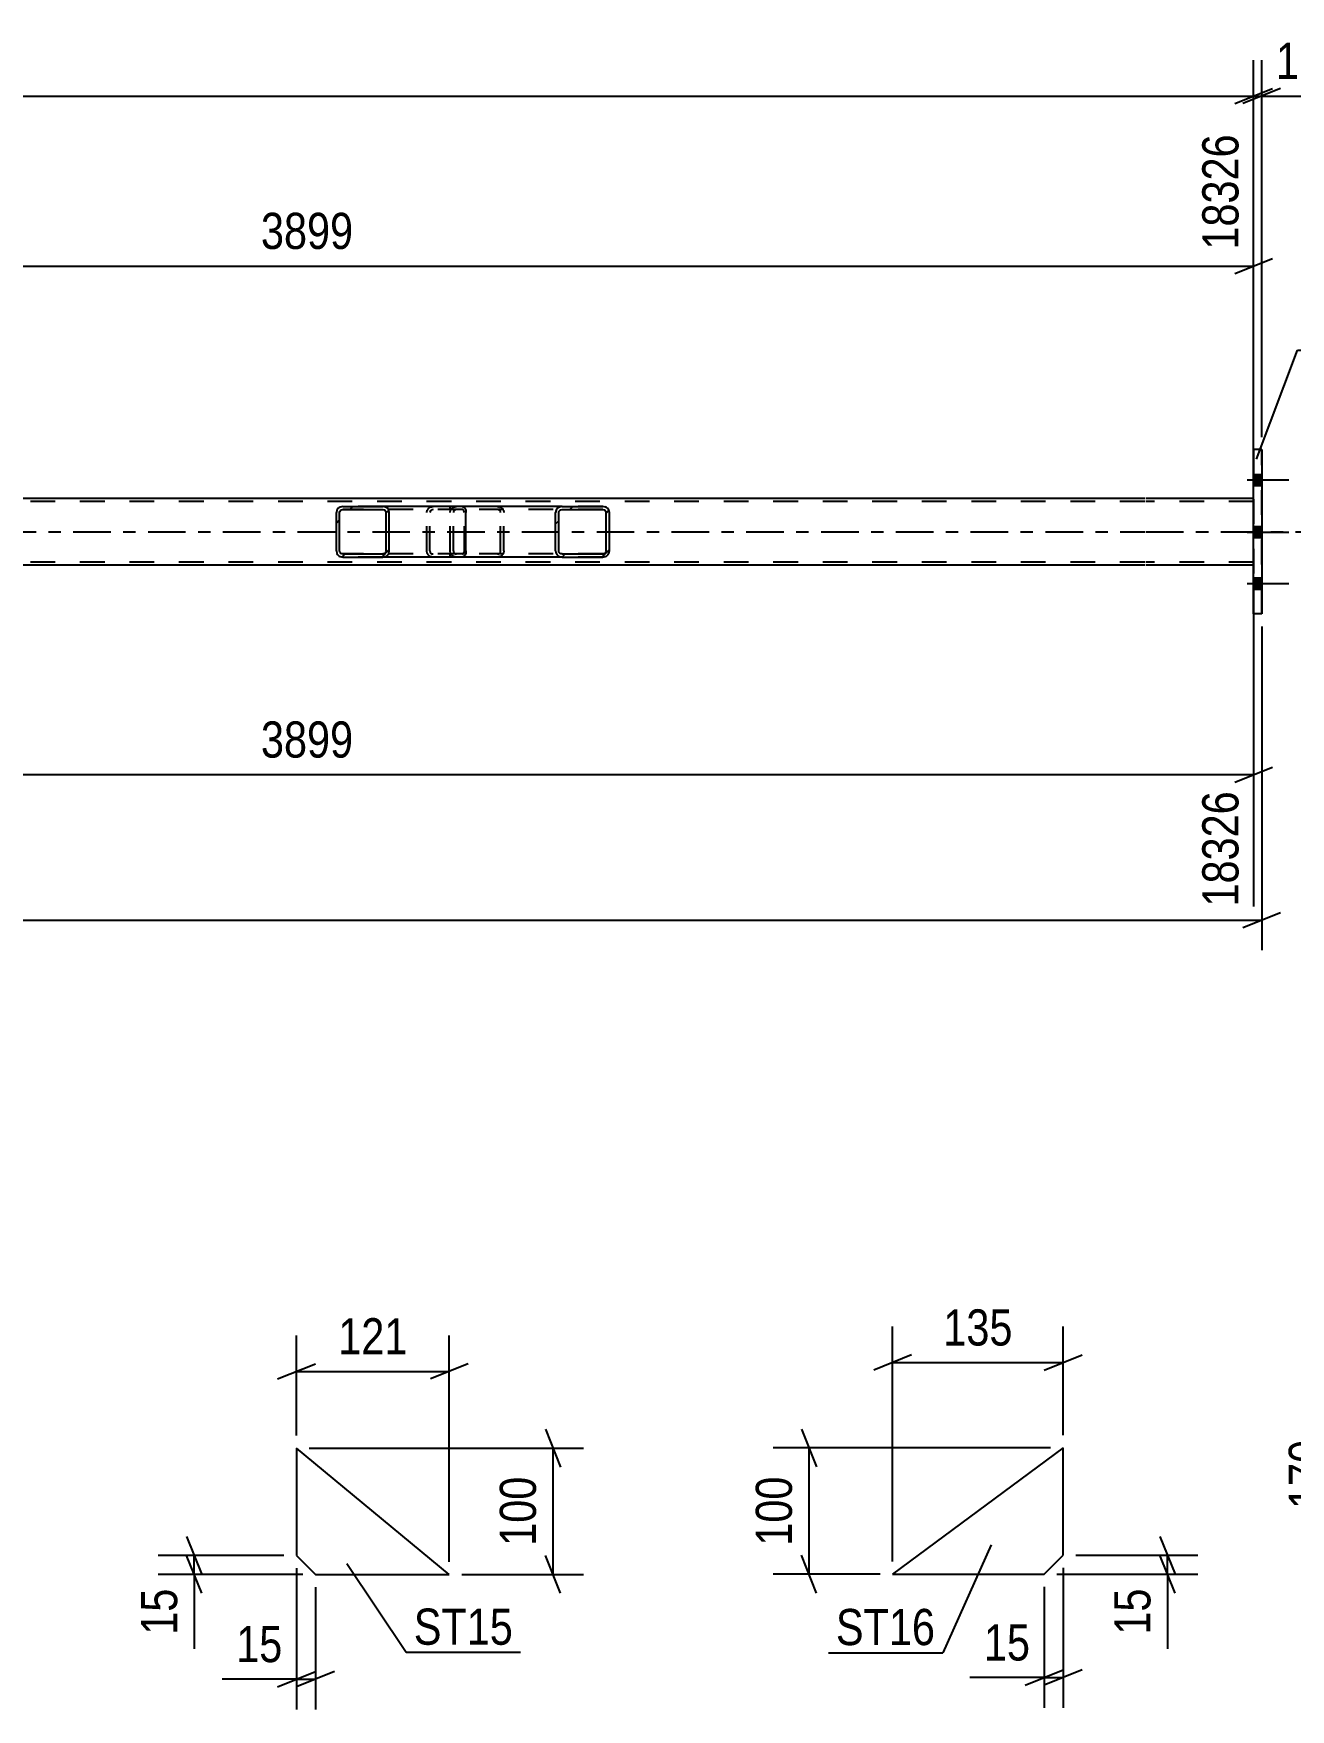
# Model space of a CAD drawing. Header units: millimetres. Extents: x 0 to 841, y 0 to 594.
# Drawn here: x 632.2 to 731.7, y 144.1 to 276.8 of the extents above; entities that cross this region are included whole.
import ezdxf

# ---------------------------------------------------------------- set-up
doc = ezdxf.new("R2010")
doc.units = ezdxf.units.MM
doc.linetypes.add('DXK_LINE_DOT2', pattern=[3.9198, 1.9599, -1.9599])
doc.linetypes.add('DXK_LINE_DOT3', pattern=[5.9187, 2.979, -0.9799, 0.9799, -0.9799])
doc.styles.add('Arial Narrow', font='ARIALN.TTF', dxfattribs={"height": 0.2})

# ---------------------------------------------------------------- blocks, each defined once
blk = doc.blocks.new('Part-283133210-5229 - 5213')
at = {"color": 2, "linetype": 'Continuous'}
for p, q in [((653.01, 164.84), (653.01, 156.34)), ((665.1, 154.84), (653.01, 164.84)), ((653.01, 156.34), (654.51, 154.84)), ((654.51, 154.84), (665.1, 154.84))]:
    blk.add_line(p, q, dxfattribs=at)
blk = doc.blocks.new('Part-283133210-5289 - 5273')
at = {"color": 2, "linetype": 'Continuous'}
for p, q in [((713.69, 164.85), (700.19, 154.85)), ((713.69, 156.35), (713.69, 164.85)), ((712.19, 154.85), (713.69, 156.35)), ((700.19, 154.85), (712.19, 154.85))]:
    blk.add_line(p, q, dxfattribs=at)
blk = doc.blocks.new('Part-283133210-1447 - 1375')
at = {"linetype": 'Continuous'}
h = blk.add_hatch(dxfattribs=at)
h.set_pattern_fill('', scale=0.7, style=0, pattern_type=0)
h.set_pattern_definition([(45, (677.7268, 239.0918), (-1.57154, 1.57154), [])])
h.paths.add_polyline_path([(677.77, 238.91), (677.73, 239.09), (677.62, 239.25), (677.45, 239.35), (677.25, 239.39), (674.02, 239.39), (673.82, 239.35), (673.66, 239.25), (673.55, 239.09), (673.51, 238.91), (673.51, 235.87), (673.55, 235.68), (673.66, 235.53), (673.82, 235.42), (674.02, 235.39), (677.25, 235.39), (677.45, 235.42), (677.62, 235.53), (677.73, 235.68), (677.77, 235.87)])
h.paths.add_polyline_path([(677.49, 235.78), (677.44, 235.7), (677.35, 235.65), (677.25, 235.63), (674.02, 235.63), (673.92, 235.65), (673.84, 235.7), (673.78, 235.78), (673.76, 235.87), (673.76, 238.91), (673.78, 239), (673.84, 239.08), (673.92, 239.13), (674.02, 239.15), (677.25, 239.15), (677.35, 239.13), (677.44, 239.08), (677.49, 239), (677.51, 238.91), (677.51, 235.87)])
at = {"color": 7, "linetype": 'DXK_LINE_DOT2'}
for p, q in [((665.16, 238.91), (665.2, 239.09)), ((665.16, 235.87), (665.16, 238.91)), ((665.43, 239), (665.42, 238.91)), ((665.42, 235.87), (665.42, 238.91)), ((665.49, 239.08), (665.43, 239)), ((665.47, 239.35), (665.67, 239.39)), ((665.57, 239.13), (665.49, 239.08)), ((665.67, 239.15), (665.57, 239.13)), ((666.15, 239.39), (665.67, 239.39)), ((677.25, 239.15), (665.67, 239.15)), ((668.91, 239.39), (669.1, 239.35)), ((669, 239.13), (668.91, 239.15)), ((669.09, 239.08), (669, 239.13)), ((669.14, 239), (669.09, 239.08)), ((669.16, 238.91), (669.14, 239)), ((669.16, 235.87), (669.16, 238.91)), ((669.38, 239.09), (669.42, 238.91)), ((669.42, 235.87), (669.42, 238.91)), ((677.25, 239.39), (674.02, 239.39)), ((665.2, 235.68), (665.16, 235.87)), ((665.42, 235.87), (665.43, 235.78)), ((665.43, 235.78), (665.49, 235.7)), ((665.67, 235.39), (665.47, 235.42)), ((665.49, 235.7), (665.57, 235.65)), ((665.57, 235.65), (665.67, 235.63)), ((677.25, 235.63), (665.67, 235.63)), ((666.15, 235.39), (665.67, 235.39)), ((668.91, 235.63), (669, 235.65)), ((669.1, 235.42), (668.91, 235.39)), ((669, 235.65), (669.09, 235.7)), ((669.09, 235.7), (669.14, 235.78)), ((669.14, 235.78), (669.16, 235.87)), ((669.42, 235.87), (669.38, 235.68)), ((677.25, 235.39), (674.02, 235.39))]:
    blk.add_line(p, q, dxfattribs=at)
at = {"color": 2, "linetype": 'Continuous'}
for p, q in [((674.02, 239.39), (666.15, 239.39)), ((673.55, 239.09), (673.51, 238.91)), ((673.51, 235.87), (673.51, 238.91)), ((673.76, 238.91), (673.78, 239)), ((673.76, 235.87), (673.76, 238.91)), ((673.78, 239), (673.84, 239.08)), ((674.02, 239.39), (673.82, 239.35)), ((673.84, 239.08), (673.92, 239.13)), ((673.92, 239.13), (674.02, 239.15)), ((674.02, 239.39), (677.25, 239.39)), ((674.02, 239.15), (677.25, 239.15)), ((677.45, 239.35), (677.25, 239.39)), ((677.25, 239.15), (677.35, 239.13)), ((677.35, 239.13), (677.44, 239.08)), ((677.44, 239.08), (677.49, 239)), ((677.49, 239), (677.51, 238.91)), ((677.51, 235.87), (677.51, 238.91)), ((677.77, 238.91), (677.73, 239.09)), ((677.77, 235.87), (677.77, 238.91)), ((674.02, 235.39), (666.15, 235.39)), ((673.51, 235.87), (673.55, 235.68)), ((673.78, 235.78), (673.76, 235.87)), ((673.84, 235.7), (673.78, 235.78)), ((673.82, 235.42), (674.02, 235.39)), ((673.92, 235.65), (673.84, 235.7)), ((674.02, 235.63), (673.92, 235.65)), ((674.02, 235.63), (677.25, 235.63)), ((674.02, 235.39), (677.25, 235.39)), ((677.35, 235.65), (677.25, 235.63)), ((677.25, 235.39), (677.45, 235.42)), ((677.44, 235.7), (677.35, 235.65)), ((677.49, 235.78), (677.44, 235.7)), ((677.51, 235.87), (677.49, 235.78)), ((677.73, 235.68), (677.77, 235.87))]:
    blk.add_line(p, q, dxfattribs=at)
at = {"color": 7, "linetype": 'DXK_LINE_DOT2'}
for centre, start, end in [((665.65, 238.89), 110.7583, 155.68), ((668.93, 238.89), 24.32, 69.2417), ((665.65, 235.89), 204.32, 249.2417), ((668.93, 235.89), 290.7583, 335.68)]:
    blk.add_arc(centre, 0.496, start, end, dxfattribs=at)
at = {"color": 2, "linetype": 'Continuous'}
for centre, start, end in [((674, 238.89), 110.7583, 155.68), ((677.27, 238.89), 24.32, 69.2417), ((674, 235.89), 204.32, 249.2417), ((677.27, 235.89), 290.7583, 335.68)]:
    blk.add_arc(centre, 0.496, start, end, dxfattribs=at)
blk = doc.blocks.new('Part-283133210-1455 - 1375')
at = {"color": 2, "linetype": 'Continuous'}
for p, q in [((729.4, 243.89), (728.76, 243.89)), ((728.76, 230.89), (728.76, 243.89)), ((729.4, 243.89), (729.4, 230.89)), ((729.4, 230.89), (728.76, 230.89))]:
    blk.add_line(p, q, dxfattribs=at)
at = {"color": 7, "linetype": 'DXK_LINE_DOT2'}
for p, q in [((728.76, 243.89), (728.76, 230.89)), ((729.4, 230.89), (729.4, 243.89))]:
    blk.add_line(p, q, dxfattribs=at)
blk = doc.blocks.new('Part-283133210-1457 - 1375')
at = {"linetype": 'Continuous'}
h = blk.add_hatch(dxfattribs=at)
h.set_pattern_fill('', scale=0.7, style=0, pattern_type=0)
h.set_pattern_definition([(45, (660.316, 239.0918), (-1.57154, 1.57154), [])])
h.paths.add_polyline_path([(660.35, 238.91), (660.32, 239.09), (660.21, 239.25), (660.04, 239.35), (659.85, 239.39), (656.67, 239.39), (656.47, 239.35), (656.31, 239.25), (656.2, 239.09), (656.16, 238.91), (656.16, 235.87), (656.2, 235.68), (656.31, 235.53), (656.47, 235.42), (656.67, 235.39), (659.85, 235.39), (660.04, 235.42), (660.21, 235.53), (660.32, 235.68), (660.35, 235.87)])
h.paths.add_polyline_path([(660.08, 235.78), (660.03, 235.7), (659.95, 235.65), (659.85, 235.63), (656.67, 235.63), (656.57, 235.65), (656.49, 235.7), (656.43, 235.78), (656.42, 235.87), (656.42, 238.91), (656.43, 239), (656.49, 239.08), (656.57, 239.13), (656.67, 239.15), (659.85, 239.15), (659.95, 239.13), (660.03, 239.08), (660.08, 239), (660.1, 238.91), (660.1, 235.87)])
at = {"color": 2, "linetype": 'Continuous'}
for p, q in [((656.2, 239.09), (656.16, 238.91)), ((656.16, 235.87), (656.16, 238.91)), ((656.42, 238.91), (656.43, 239)), ((656.42, 235.87), (656.42, 238.91)), ((656.43, 239), (656.49, 239.08)), ((656.67, 239.39), (656.47, 239.35)), ((656.49, 239.08), (656.57, 239.13)), ((656.57, 239.13), (656.67, 239.15)), ((656.67, 239.39), (659.85, 239.39)), ((656.67, 239.15), (659.85, 239.15)), ((666.15, 239.39), (659.85, 239.39)), ((660.04, 239.35), (659.85, 239.39)), ((659.85, 239.15), (659.95, 239.13)), ((659.95, 239.13), (660.03, 239.08)), ((660.03, 239.08), (660.08, 239)), ((660.08, 239), (660.1, 238.91)), ((660.1, 235.87), (660.1, 238.91)), ((660.35, 238.91), (660.32, 239.09)), ((660.35, 235.87), (660.35, 238.91)), ((666.15, 239.39), (666.26, 239.35)), ((666.26, 239.35), (666.34, 239.25)), ((666.34, 239.25), (666.4, 239.09)), ((666.4, 239.09), (666.42, 238.91)), ((666.42, 235.87), (666.42, 238.91)), ((656.16, 235.87), (656.2, 235.68)), ((656.43, 235.78), (656.42, 235.87)), ((656.49, 235.7), (656.43, 235.78)), ((656.47, 235.42), (656.67, 235.39)), ((656.57, 235.65), (656.49, 235.7)), ((656.67, 235.63), (656.57, 235.65)), ((656.67, 235.63), (659.85, 235.63)), ((656.67, 235.39), (659.85, 235.39)), ((659.95, 235.65), (659.85, 235.63)), ((659.85, 235.39), (660.04, 235.42)), ((666.15, 235.39), (659.85, 235.39)), ((660.03, 235.7), (659.95, 235.65)), ((660.08, 235.78), (660.03, 235.7)), ((660.1, 235.87), (660.08, 235.78)), ((660.32, 235.68), (660.35, 235.87)), ((666.26, 235.42), (666.15, 235.39)), ((666.34, 235.53), (666.26, 235.42)), ((666.4, 235.68), (666.34, 235.53)), ((666.42, 235.87), (666.4, 235.68))]:
    blk.add_line(p, q, dxfattribs=at)
at = {"color": 7, "linetype": 'DXK_LINE_DOT2'}
for p, q in [((659.85, 239.39), (656.67, 239.39)), ((666.15, 239.15), (656.67, 239.15)), ((663.31, 238.91), (663.35, 239.09)), ((663.31, 235.87), (663.31, 238.91)), ((663.59, 239), (663.57, 238.91)), ((663.57, 235.87), (663.57, 238.91)), ((663.64, 239.08), (663.59, 239)), ((663.62, 239.35), (663.82, 239.39)), ((663.72, 239.13), (663.64, 239.08)), ((663.82, 239.15), (663.72, 239.13)), ((665.16, 239.15), (665.16, 239.39)), ((666.2, 239.13), (666.15, 239.15)), ((666.25, 239.08), (666.2, 239.13)), ((666.28, 239), (666.25, 239.08)), ((666.29, 238.91), (666.28, 239)), ((666.29, 235.87), (666.29, 238.91)), ((666.15, 235.63), (656.67, 235.63)), ((659.85, 235.39), (656.67, 235.39)), ((663.35, 235.68), (663.31, 235.87)), ((663.57, 235.87), (663.59, 235.78)), ((663.59, 235.78), (663.64, 235.7)), ((663.82, 235.39), (663.62, 235.42)), ((663.64, 235.7), (663.66, 235.68)), ((663.66, 235.68), (663.72, 235.65)), ((663.72, 235.65), (663.82, 235.63)), ((665.16, 235.39), (665.16, 235.63)), ((666.15, 235.63), (666.2, 235.65)), ((666.2, 235.65), (666.25, 235.7)), ((666.25, 235.7), (666.28, 235.78)), ((666.28, 235.78), (666.29, 235.87))]:
    blk.add_line(p, q, dxfattribs=at)
at = {"color": 2, "linetype": 'Continuous'}
for centre, start, end in [((656.65, 238.89), 111.1941, 156.1506), ((659.87, 238.89), 23.8494, 68.8059), ((656.65, 235.88), 203.8494, 248.8059), ((659.87, 235.88), 291.1941, 336.1506)]:
    blk.add_arc(centre, 0.492, start, end, dxfattribs=at)
at = {"color": 7, "linetype": 'DXK_LINE_DOT2'}
for centre, start, end in [((663.8, 238.89), 111.1941, 156.1506), ((663.8, 235.88), 203.8494, 248.8059)]:
    blk.add_arc(centre, 0.492, start, end, dxfattribs=at)
blk = doc.blocks.new('Bolt-283133210-1618 - 1375')
at = {"linetype": 'Continuous'}
for points in [[(729.4, 241.05), (729.4, 241.93), (728.76, 241.93), (728.76, 241.05)], [(729.4, 241.05), (729.4, 241.93), (728.76, 241.93), (728.76, 241.05)], [(729.4, 241.05), (729.4, 241.93), (728.76, 241.93), (728.76, 241.05)], [(729.4, 236.93), (729.4, 237.81), (728.76, 237.81), (728.76, 236.93)], [(729.4, 236.93), (729.4, 237.81), (728.76, 237.81), (728.76, 236.93)], [(729.4, 232.85), (729.4, 233.73), (728.76, 233.73), (728.76, 232.85)], [(729.4, 232.85), (729.4, 233.73), (728.76, 233.73), (728.76, 232.85)], [(729.4, 232.85), (729.4, 233.73), (728.76, 233.73), (728.76, 232.85)]]:
    blk.add_hatch(color=1, dxfattribs=at).paths.add_polyline_path(points)
at = {"color": 1, "linetype": 'Continuous'}
for p, q in [((728.76, 241.93), (729.4, 241.93)), ((728.76, 241.93), (729.4, 241.93)), ((728.76, 241.93), (729.4, 241.93)), ((728.24, 241.49), (731.56, 241.49)), ((728.24, 241.49), (731.56, 241.49)), ((728.24, 241.49), (731.56, 241.49)), ((728.76, 241.05), (729.4, 241.05)), ((728.76, 241.05), (729.4, 241.05)), ((728.76, 241.05), (729.4, 241.05)), ((728.76, 237.81), (729.4, 237.81)), ((728.76, 237.81), (729.4, 237.81)), ((728.24, 237.37), (731.56, 237.37)), ((728.24, 237.37), (731.56, 237.37)), ((728.76, 236.93), (729.4, 236.93)), ((728.76, 236.93), (729.4, 236.93)), ((728.76, 233.73), (729.4, 233.73)), ((728.76, 233.73), (729.4, 233.73)), ((728.76, 233.73), (729.4, 233.73)), ((728.24, 233.29), (731.56, 233.29)), ((728.24, 233.29), (731.56, 233.29)), ((728.24, 233.29), (731.56, 233.29)), ((728.76, 232.85), (729.4, 232.85)), ((728.76, 232.85), (729.4, 232.85)), ((728.76, 232.85), (729.4, 232.85))]:
    blk.add_line(p, q, dxfattribs=at)
blk = doc.blocks.new('Part-283133210-1640 - 1375')
at = {"color": 7, "linetype": 'DXK_LINE_DOT2'}
for p, q in [((720.14, 239.79), (61.22, 239.79)), ((728.76, 239.79), (720.24, 239.79)), ((728.76, 234.75), (728.76, 240.03)), ((720.14, 234.99), (61.22, 234.99)), ((728.76, 234.99), (720.24, 234.99)), ((728.76, 234.75), (728.76, 234.78))]:
    blk.add_line(p, q, dxfattribs=at)
at = {"color": 2, "linetype": 'Continuous'}
for p, q in [((720.14, 240.03), (584.14, 240.03)), ((728.76, 240.03), (720.24, 240.03)), ((720.14, 234.75), (584.14, 234.75)), ((728.76, 234.75), (720.24, 234.75))]:
    blk.add_line(p, q, dxfattribs=at)
at = {"color": 7, "linetype": 'DXK_LINE_DOT3'}
for p, q in [((61.22, 237.39), (720.14, 237.39)), ((720.24, 237.39), (738.76, 237.39))]:
    blk.add_line(p, q, dxfattribs=at)
blk = doc.blocks.new('StraightDimension-283133210-5261 - 5213')
at = {"color": 7, "linetype": 'Continuous'}
for p, q in [((672.71, 166.34), (673.91, 163.34)), ((654.01, 164.84), (675.71, 164.84)), ((673.31, 154.84), (673.31, 164.84)), ((673.91, 153.34), (672.71, 156.34)), ((666.1, 154.84), (675.71, 154.84))]:
    blk.add_line(p, q, dxfattribs=at)
at = {"color": 0}
blk.add_wipeout([(672.56, 163.19), (668.36, 163.19), (668.36, 156.5), (672.56, 156.5)], dxfattribs=at)
at = {"color": 3, "style": 'Arial Narrow'}
blk.add_text('100', height=2.863, rotation=90.0002, dxfattribs=at).set_placement((671.96, 157.1))
blk = doc.blocks.new('StraightDimension-283133210-5231 - 5213')
at = {"color": 7, "linetype": 'Continuous'}
for p, q in [((653.01, 155.34), (653.01, 144.14)), ((654.51, 153.84), (654.51, 144.14)), ((653.01, 146.54), (647.11, 146.54)), ((653.01, 146.54), (647.11, 146.54)), ((651.51, 145.94), (654.51, 147.14)), ((656.01, 147.14), (653.01, 145.94)), ((653.01, 146.54), (654.51, 146.54))]:
    blk.add_line(p, q, dxfattribs=at)
at = {"color": 0}
blk.add_wipeout([(652.49, 147.29), (652.49, 151.49), (647.63, 151.49), (647.63, 147.29)], dxfattribs=at)
at = {"color": 3, "style": 'Arial Narrow'}
blk.add_text('15', height=2.863, dxfattribs=at).set_placement((648.23, 147.89))
blk = doc.blocks.new('StraightDimension-283133210-5243 - 5213')
at = {"color": 7, "linetype": 'Continuous'}
for p, q in [((653.01, 165.84), (653.01, 173.76)), ((665.1, 155.84), (665.1, 173.76)), ((651.51, 170.31), (654.51, 171.51)), ((666.6, 171.51), (663.6, 170.31)), ((653.01, 170.91), (665.1, 170.91))]:
    blk.add_line(p, q, dxfattribs=at)
at = {"color": 0}
blk.add_wipeout([(662.4, 171.66), (662.4, 175.86), (655.71, 175.86), (655.71, 171.66)], dxfattribs=at)
at = {"color": 3, "style": 'Arial Narrow'}
blk.add_text('121', height=2.863, dxfattribs=at).set_placement((656.31, 172.26))
blk = doc.blocks.new('StraightDimension-283133210-5250 - 5213')
at = {"color": 7, "linetype": 'Continuous'}
for p, q in [((644.31, 157.84), (645.51, 154.84)), ((652.01, 156.34), (642.06, 156.34)), ((645.51, 153.34), (644.31, 156.34)), ((644.91, 154.84), (644.91, 156.34)), ((653.51, 154.84), (642.06, 154.84)), ((644.91, 154.84), (644.91, 148.94)), ((644.91, 154.84), (644.91, 148.94))]:
    blk.add_line(p, q, dxfattribs=at)
at = {"color": 0}
blk.add_wipeout([(644.16, 154.32), (639.96, 154.32), (639.96, 149.46), (644.16, 149.46)], dxfattribs=at)
at = {"color": 3, "style": 'Arial Narrow'}
blk.add_text('15', height=2.863, rotation=90.0002, dxfattribs=at).set_placement((643.56, 150.06))
blk = doc.blocks.new('StraightDimension-283133210-5312 - 5273')
at = {"color": 7, "linetype": 'Continuous'}
for p, q in [((713.69, 155.35), (713.69, 144.27)), ((712.19, 153.85), (712.19, 144.27)), ((712.19, 146.67), (706.29, 146.67)), ((712.19, 146.67), (706.29, 146.67)), ((710.69, 146.07), (713.69, 147.27)), ((715.19, 147.27), (712.19, 146.07)), ((712.19, 146.67), (713.69, 146.67))]:
    blk.add_line(p, q, dxfattribs=at)
at = {"color": 0}
blk.add_wipeout([(711.67, 147.42), (711.67, 151.62), (706.81, 151.62), (706.81, 147.42)], dxfattribs=at)
at = {"color": 3, "style": 'Arial Narrow'}
blk.add_text('15', height=2.863, dxfattribs=at).set_placement((707.41, 148.02))
blk = doc.blocks.new('StraightDimension-283133210-5291 - 5273')
at = {"color": 7, "linetype": 'Continuous'}
for p, q in [((721.34, 157.85), (722.54, 154.85)), ((714.69, 156.35), (724.34, 156.35)), ((722.54, 153.35), (721.34, 156.35)), ((721.94, 154.85), (721.94, 156.35)), ((713.19, 154.85), (724.34, 154.85)), ((721.94, 154.85), (721.94, 148.94)), ((721.94, 154.85), (721.94, 148.94))]:
    blk.add_line(p, q, dxfattribs=at)
at = {"color": 0}
blk.add_wipeout([(721.19, 154.32), (716.99, 154.32), (716.99, 149.47), (721.19, 149.47)], dxfattribs=at)
at = {"color": 3, "style": 'Arial Narrow'}
blk.add_text('15', height=2.863, rotation=90.0002, dxfattribs=at).set_placement((720.59, 150.07))
blk = doc.blocks.new('StraightDimension-283133210-5303 - 5273')
at = {"color": 7, "linetype": 'Continuous'}
for p, q in [((692.97, 166.35), (694.17, 163.35)), ((712.69, 164.85), (690.72, 164.85)), ((693.57, 154.85), (693.57, 164.85)), ((694.17, 153.35), (692.97, 156.35)), ((699.19, 154.85), (690.72, 154.85))]:
    blk.add_line(p, q, dxfattribs=at)
at = {"color": 0}
blk.add_wipeout([(692.82, 163.19), (688.62, 163.19), (688.62, 156.51), (692.82, 156.51)], dxfattribs=at)
at = {"color": 3, "style": 'Arial Narrow'}
blk.add_text('100', height=2.863, rotation=90.0002, dxfattribs=at).set_placement((692.22, 157.11))
blk = doc.blocks.new('StraightDimension-283133210-5326 - 5273')
at = {"color": 7, "linetype": 'Continuous'}
for p, q in [((700.19, 155.85), (700.19, 174.46)), ((713.69, 165.85), (713.69, 174.46)), ((701.69, 172.21), (698.69, 171.01)), ((700.19, 171.61), (713.69, 171.61)), ((712.19, 171.01), (715.19, 172.21))]:
    blk.add_line(p, q, dxfattribs=at)
at = {"color": 0}
blk.add_wipeout([(710.28, 172.36), (710.28, 176.56), (703.6, 176.56), (703.6, 172.36)], dxfattribs=at)
at = {"color": 3, "style": 'Arial Narrow'}
blk.add_text('135', height=2.863, dxfattribs=at).set_placement((704.2, 172.96))
blk = doc.blocks.new('StraightDimension-283133210-1759 - 1375')
at = {"color": 7, "linetype": 'Continuous'}
for p, q in [((729.4, 229.89), (729.4, 204.25)), ((727.9, 206.05), (730.9, 207.25)), ((51.96, 206.65), (729.4, 206.65))]:
    blk.add_line(p, q, dxfattribs=at)
blk = doc.blocks.new('StraightDimension-283133210-1780 - 1375')
at = {"color": 7, "linetype": 'Continuous'}
for p, q in [((728.76, 244.89), (728.76, 274.74)), ((727.26, 271.29), (730.26, 272.49)), ((52.6, 271.89), (728.76, 271.89))]:
    blk.add_line(p, q, dxfattribs=at)
blk = doc.blocks.new('StraightDimension-283133210-1790 - 1375')
at = {"color": 7, "linetype": 'Continuous'}
for p, q in [((728.76, 244.89), (728.76, 274.74)), ((729.4, 244.89), (729.4, 274.74)), ((727.26, 271.29), (730.26, 272.49)), ((730.9, 272.49), (727.9, 271.29)), ((728.76, 271.89), (729.4, 271.89)), ((729.4, 271.89), (735.3, 271.89)), ((729.4, 271.89), (735.3, 271.89))]:
    blk.add_line(p, q, dxfattribs=at)
at = {"color": 0}
blk.add_wipeout([(734.78, 272.64), (734.78, 276.84), (729.92, 276.84), (729.92, 272.64)], dxfattribs=at)
at = {"color": 3, "style": 'Arial Narrow'}
blk.add_text('16', height=2.863, dxfattribs=at).set_placement((730.52, 273.24))
blk = doc.blocks.new('StraightDimension-283133210-1818 - 1375')
at = {"color": 7, "linetype": 'Continuous'}
for p, q in [((728.76, 233.75), (728.76, 207.72)), ((578.94, 225.35), (578.94, 207.72)), ((580.44, 218.76), (577.44, 217.56)), ((578.94, 218.16), (728.76, 218.16)), ((727.26, 217.56), (730.26, 218.76))]:
    blk.add_line(p, q, dxfattribs=at)
at = {"color": 0}
blk.add_wipeout([(658.11, 218.91), (658.11, 223.11), (649.59, 223.11), (649.59, 218.91)], dxfattribs=at)
at = {"color": 3, "style": 'Arial Narrow'}
blk.add_text('3899', height=2.863, dxfattribs=at).set_placement((650.19, 219.51))
at = {"color": 0, "linetype": 'Continuous'}
blk.add_wipeout([(728.16, 217.46), (723.96, 217.46), (723.96, 207.12), (728.16, 207.12)], dxfattribs=at)
at = {"color": 3, "linetype": 'Continuous', "style": 'Arial Narrow'}
blk.add_text('18326', height=2.863, rotation=90.0002, dxfattribs=at).set_placement((727.56, 207.72))
blk = doc.blocks.new('StraightDimension-283133210-1841 - 1375')
at = {"color": 7, "linetype": 'Continuous'}
for p, q in [((578.94, 249.43), (578.94, 268.87)), ((728.76, 241.03), (728.76, 268.87)), ((580.44, 259.03), (577.44, 257.83)), ((727.26, 257.83), (730.26, 259.03)), ((578.94, 258.43), (728.76, 258.43))]:
    blk.add_line(p, q, dxfattribs=at)
at = {"color": 0}
blk.add_wipeout([(658.11, 259.18), (658.11, 263.38), (649.59, 263.38), (649.59, 259.18)], dxfattribs=at)
at = {"color": 3, "style": 'Arial Narrow'}
blk.add_text('3899', height=2.863, dxfattribs=at).set_placement((650.19, 259.78))
at = {"color": 0, "linetype": 'Continuous'}
blk.add_wipeout([(728.16, 269.47), (723.96, 269.47), (723.96, 259.13), (728.16, 259.13)], dxfattribs=at)
at = {"color": 3, "linetype": 'Continuous', "style": 'Arial Narrow'}
blk.add_text('18326', height=2.863, rotation=90.0002, dxfattribs=at).set_placement((727.56, 259.73))
blk = doc.blocks.new('StraightDimension-283133210-5199 - 5182')
at = {"color": 7, "linetype": 'Continuous'}
for p, q in [((736.35, 169.75), (735.15, 172.75)), ((741.96, 171.25), (732.9, 171.25)), ((735.75, 154.25), (735.75, 171.25)), ((735.15, 155.75), (736.35, 152.75)), ((741.96, 154.25), (732.9, 154.25))]:
    blk.add_line(p, q, dxfattribs=at)
at = {"color": 0}
blk.add_wipeout([(735, 166.1), (730.8, 166.1), (730.8, 159.41), (735, 159.41)], dxfattribs=at)
at = {"color": 3, "style": 'Arial Narrow'}
blk.add_text('170', height=2.863, rotation=90.0002, dxfattribs=at).set_placement((734.4, 160.01))
blk = doc.blocks.new('Mark-283133210-5225 - 5213')
at = {"color": 0}
blk.add_wipeout([(670.14, 149.27), (670.14, 152.27), (662.29, 152.27), (662.29, 149.27)], dxfattribs=at)
blk.add_wipeout([(670.14, 149.27), (670.14, 152.27), (662.29, 152.27), (662.29, 149.27)], dxfattribs=at)
at = {"color": 30, "linetype": 'Continuous'}
for p, q in [((656.98, 155.69), (661.69, 148.67)), ((661.69, 148.67), (670.74, 148.67))]:
    blk.add_line(p, q, dxfattribs=at)
at = {"color": 3, "style": 'Arial Narrow'}
blk.add_text('ST15', height=2.863, dxfattribs=at).set_placement((662.29, 149.27))
blk = doc.blocks.new('Mark-283133210-5285 - 5273')
at = {"color": 0}
blk.add_wipeout([(703.55, 149.24), (703.55, 152.24), (695.7, 152.24), (695.7, 149.24)], dxfattribs=at)
blk.add_wipeout([(703.55, 149.24), (703.55, 152.24), (695.7, 152.24), (695.7, 149.24)], dxfattribs=at)
at = {"color": 30, "linetype": 'Continuous'}
for p in [(708, 157.18), (695.1, 148.64)]:
    blk.add_line(p, (704.15, 148.64), dxfattribs=at)
at = {"color": 3, "style": 'Arial Narrow'}
blk.add_text('ST16', height=2.863, dxfattribs=at).set_placement((695.7, 149.24))
blk = doc.blocks.new('Mark-283133210-1451 - 1375')
at = {"color": 0}
blk.add_wipeout([(739.03, 252.36), (739.03, 255.36), (732.82, 255.36), (732.82, 252.36)], dxfattribs=at)
blk.add_wipeout([(739.03, 252.36), (739.03, 255.36), (732.82, 255.36), (732.82, 252.36)], dxfattribs=at)
at = {"color": 30, "linetype": 'Continuous'}
for p, q in [((728.99, 243.15), (732.22, 251.76)), ((732.22, 251.76), (739.63, 251.76))]:
    blk.add_line(p, q, dxfattribs=at)
at = {"color": 3, "style": 'Arial Narrow'}
blk.add_text('SP4', height=2.863, dxfattribs=at).set_placement((732.82, 252.36))

msp = doc.modelspace()

# ---------------------------------------------------------------- block references
for name in ['StraightDimension-283133210-1780 - 1375', 'Part-283133210-1455 - 1375', 'Bolt-283133210-1618 - 1375', 'Part-283133210-1640 - 1375', 'Part-283133210-1457 - 1375', 'Part-283133210-1447 - 1375', 'StraightDimension-283133210-1759 - 1375', 'StraightDimension-283133210-5199 - 5182', 'Part-283133210-5229 - 5213', 'Part-283133210-5289 - 5273']:
    msp.add_blockref(name, (0, 0))

# ---------------------------------------------------------------- next in the draw order: block references
for name in ['StraightDimension-283133210-1790 - 1375', 'StraightDimension-283133210-1818 - 1375', 'StraightDimension-283133210-5261 - 5213', 'StraightDimension-283133210-5312 - 5273']:
    msp.add_blockref(name, (0, 0))

# ---------------------------------------------------------------- next in the draw order: block references
for name in ['StraightDimension-283133210-1841 - 1375', 'StraightDimension-283133210-5291 - 5273', 'StraightDimension-283133210-5231 - 5213']:
    msp.add_blockref(name, (0, 0))

# ---------------------------------------------------------------- next in the draw order: block references
for name in ['Mark-283133210-1451 - 1375', 'StraightDimension-283133210-5243 - 5213', 'StraightDimension-283133210-5303 - 5273']:
    msp.add_blockref(name, (0, 0))

# ---------------------------------------------------------------- next in the draw order: block references
for name in ['StraightDimension-283133210-5326 - 5273', 'StraightDimension-283133210-5250 - 5213', 'Mark-283133210-5225 - 5213']:
    msp.add_blockref(name, (0, 0))

# ---------------------------------------------------------------- next in the draw order: block references
msp.add_blockref('Mark-283133210-5285 - 5273', (0, 0))

doc.saveas('drawing.dxf')
